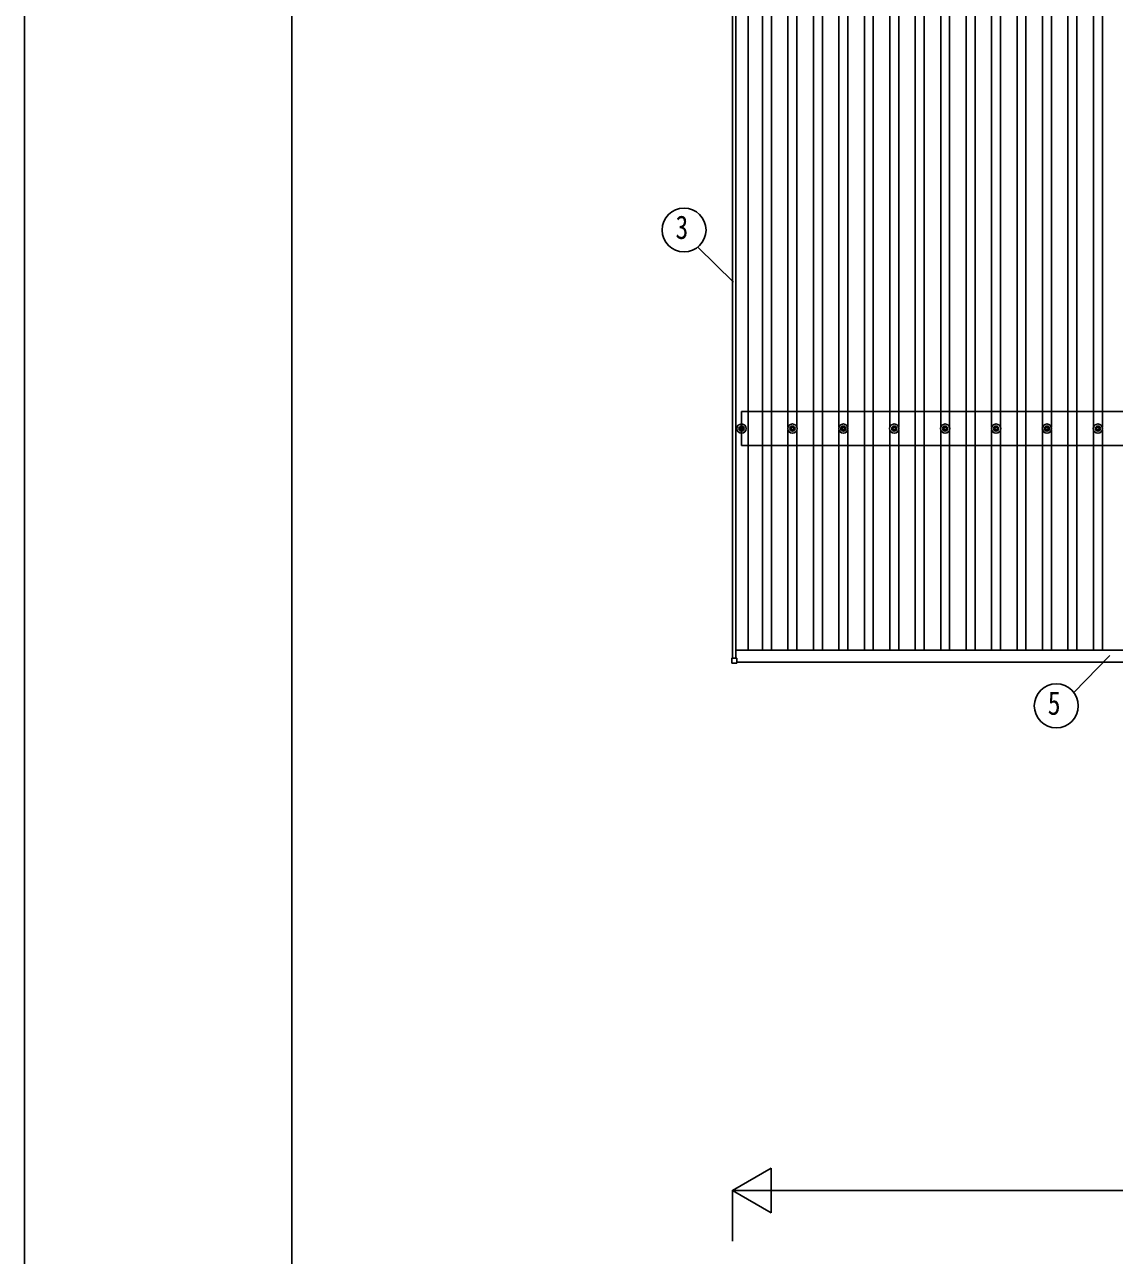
# Model space of a CAD drawing. Units: millimetres, scale not verified. Extents: x -14718 to 14718, y -10395 to 10395.
# Drawn here: x -14718 to -10436, y 720 to 5557 of the extents above; entities that cross this region are included whole.
import ezdxf
from ezdxf.enums import TextEntityAlignment as Align

# ---------------------------------------------------------------- set-up
doc = ezdxf.new("R2010")
doc.units = ezdxf.units.MM
doc.header["$LTSCALE"] = 40
for name, color, linetype in [('0-4_YKK_13', 4, 'Continuous'), ('0-5_YKK_A1', 4, 'Continuous'), ('0-6_YKK_D', 6, 'Continuous'), ('0-7_YKK_ZWAK', 7, 'Continuous')]:
    doc.layers.add(name, color=color, linetype=linetype)
doc.styles.add('ＭＳ ゴシック', font='')
doc.styles.get('ＭＳ ゴシック').set_extended_font_data('MS Gothic')

msp = doc.modelspace()

# ---------------------------------------------------------------- linework, layer by layer
at = {"layer": '0-4_YKK_13'}
for p, q in [((-11910.93, 3971.07), (-11906.51, 3971.07)), ((-11910.93, 3967.57), (-11906.51, 3967.57)), ((-11902.68, 3979.32), (-11902.68, 3974.9)), ((-11899.18, 3979.32), (-11899.18, 3974.9)), ((-11895.35, 3971.07), (-11890.93, 3971.07)), ((-11895.35, 3967.57), (-11890.93, 3967.57)), ((-11710.93, 3971.07), (-11706.51, 3971.07)), ((-11710.93, 3967.57), (-11706.51, 3967.57)), ((-11702.68, 3979.32), (-11702.68, 3974.9)), ((-11699.18, 3979.32), (-11699.18, 3974.9)), ((-11695.35, 3971.07), (-11690.93, 3971.07)), ((-11695.35, 3967.57), (-11690.93, 3967.57)), ((-11510.93, 3971.07), (-11506.51, 3971.07)), ((-11510.93, 3967.57), (-11506.51, 3967.57)), ((-11502.68, 3979.32), (-11502.68, 3974.9)), ((-11499.18, 3979.32), (-11499.18, 3974.9)), ((-11495.35, 3971.07), (-11490.93, 3971.07)), ((-11495.35, 3967.57), (-11490.93, 3967.57)), ((-11310.93, 3971.07), (-11306.51, 3971.07)), ((-11310.93, 3967.57), (-11306.51, 3967.57)), ((-11302.68, 3979.32), (-11302.68, 3974.9)), ((-11299.18, 3979.32), (-11299.18, 3974.9)), ((-11295.35, 3971.07), (-11290.93, 3971.07)), ((-11295.35, 3967.57), (-11290.93, 3967.57)), ((-11110.93, 3971.07), (-11106.51, 3971.07)), ((-11110.93, 3967.57), (-11106.51, 3967.57)), ((-11102.68, 3979.32), (-11102.68, 3974.9)), ((-11099.18, 3979.32), (-11099.18, 3974.9)), ((-11095.35, 3971.07), (-11090.93, 3971.07)), ((-11095.35, 3967.57), (-11090.93, 3967.57)), ((-10910.93, 3971.07), (-10906.51, 3971.07)), ((-10910.93, 3967.57), (-10906.51, 3967.57)), ((-10902.68, 3979.32), (-10902.68, 3974.9)), ((-10899.18, 3979.32), (-10899.18, 3974.9)), ((-10895.35, 3971.07), (-10890.93, 3971.07)), ((-10895.35, 3967.57), (-10890.93, 3967.57)), ((-10710.93, 3971.07), (-10706.51, 3971.07)), ((-10710.93, 3967.57), (-10706.51, 3967.57)), ((-10702.68, 3979.32), (-10702.68, 3974.9)), ((-10699.18, 3979.32), (-10699.18, 3974.9)), ((-10695.35, 3971.07), (-10690.93, 3971.07)), ((-10695.35, 3967.57), (-10690.93, 3967.57)), ((-10510.93, 3971.07), (-10506.51, 3971.07)), ((-10510.93, 3967.57), (-10506.51, 3967.57)), ((-10502.68, 3979.32), (-10502.68, 3974.9)), ((-10499.18, 3979.32), (-10499.18, 3974.9)), ((-10495.35, 3971.07), (-10490.93, 3971.07)), ((-10495.35, 3967.57), (-10490.93, 3967.57)), ((-11902.68, 3963.74), (-11902.68, 3959.32)), ((-11899.18, 3963.74), (-11899.18, 3959.32)), ((-11702.68, 3963.74), (-11702.68, 3959.32)), ((-11699.18, 3963.74), (-11699.18, 3959.32)), ((-11502.68, 3963.74), (-11502.68, 3959.32)), ((-11499.18, 3963.74), (-11499.18, 3959.32)), ((-11302.68, 3963.74), (-11302.68, 3959.32)), ((-11299.18, 3963.74), (-11299.18, 3959.32)), ((-11102.68, 3963.74), (-11102.68, 3959.32)), ((-11099.18, 3963.74), (-11099.18, 3959.32)), ((-10902.68, 3963.74), (-10902.68, 3959.32)), ((-10899.18, 3963.74), (-10899.18, 3959.32)), ((-10702.68, 3963.74), (-10702.68, 3959.32)), ((-10699.18, 3963.74), (-10699.18, 3959.32)), ((-10502.68, 3963.74), (-10502.68, 3959.32)), ((-10499.18, 3963.74), (-10499.18, 3959.32)), ((-11939.23, 3066.42), (-11939.23, 3048.42)), ((-11920.23, 3067.42), (-11938.23, 3067.42)), ((-11919.23, 3048.42), (-11919.23, 3066.42)), ((-11938.23, 3047.42), (-11920.23, 3047.42))]:
    msp.add_line(p, q, dxfattribs=at)
for centre, radius in [((-11900.93, 3969.32), 18.25), ((-11900.93, 3969.32), 10.15), ((-11900.93, 3969.32), 5.85), ((-11900.93, 3969.32), 5.25), ((-11700.93, 3969.32), 18.25), ((-11700.93, 3969.32), 10.15), ((-11700.93, 3969.32), 5.85), ((-11700.93, 3969.32), 5.25), ((-11500.93, 3969.32), 18.25), ((-11500.93, 3969.32), 10.15), ((-11500.93, 3969.32), 5.85), ((-11500.93, 3969.32), 5.25), ((-11300.93, 3969.32), 18.25), ((-11300.93, 3969.32), 10.15), ((-11300.93, 3969.32), 5.85), ((-11300.93, 3969.32), 5.25), ((-11100.93, 3969.32), 18.25), ((-11100.93, 3969.32), 10.15), ((-11100.93, 3969.32), 5.85), ((-11100.93, 3969.32), 5.25), ((-10900.93, 3969.32), 18.25), ((-10900.93, 3969.32), 10.15), ((-10900.93, 3969.32), 5.85), ((-10900.93, 3969.32), 5.25), ((-10700.93, 3969.32), 18.25), ((-10700.93, 3969.32), 10.15), ((-10700.93, 3969.32), 5.85), ((-10700.93, 3969.32), 5.25), ((-10500.93, 3969.32), 18.25), ((-10500.93, 3969.32), 10.15), ((-10500.93, 3969.32), 5.85), ((-10500.93, 3969.32), 5.25)]:
    msp.add_circle(centre, radius, dxfattribs=at)
for centre, start, end in [((-11938.23, 3066.42), 90, 180), ((-11938.23, 3048.42), 180, 270), ((-11920.23, 3066.42), 0, 90), ((-11920.23, 3048.42), 270, 0)]:
    msp.add_arc(centre, 1, start, end, dxfattribs=at)
at = {"layer": '0-5_YKK_A1'}
for p, q in [((-11935.93, 3067.38), (-11935.93, 8465.8)), ((-11923.93, 3067.38), (-11923.93, 8465.8)), ((-11874.43, 8439.71), (-11874.43, 3098.7)), ((-11818.43, 3098.7), (-11818.43, 8439.71)), ((-11783.43, 3098.7), (-11783.43, 8439.71)), ((-11618.43, 3098.7), (-11618.43, 8439.71)), ((-11583.43, 3098.7), (-11583.43, 8439.71)), ((-11418.43, 3098.7), (-11418.43, 8439.71)), ((-11383.43, 3098.7), (-11383.43, 8439.71)), ((-11218.43, 3098.7), (-11218.43, 8439.71)), ((-11183.43, 3098.7), (-11183.43, 8439.71)), ((-11018.43, 3098.7), (-11018.43, 8439.71)), ((-10983.43, 3098.7), (-10983.43, 8439.71)), ((-10818.43, 3098.7), (-10818.43, 8439.71)), ((-10783.43, 3098.7), (-10783.43, 8439.71)), ((-10618.43, 3098.7), (-10618.43, 8439.71)), ((-10583.43, 3098.7), (-10583.43, 8439.71)), ((-11718.43, 3974.5), (-11718.43, 5764.14)), ((-11683.43, 3974.5), (-11683.43, 5764.14)), ((-11518.43, 3974.5), (-11518.43, 5764.14)), ((-11483.43, 3974.5), (-11483.43, 5764.14)), ((-11318.43, 3974.5), (-11318.43, 5764.14)), ((-11283.43, 3974.5), (-11283.43, 5764.14)), ((-11118.43, 3974.5), (-11118.43, 5764.14)), ((-11083.43, 3974.5), (-11083.43, 5764.14)), ((-10918.43, 3974.5), (-10918.43, 5764.14)), ((-10883.43, 3974.5), (-10883.43, 5764.14)), ((-10718.43, 3974.5), (-10718.43, 5764.14)), ((-10683.43, 3974.5), (-10683.43, 5764.14)), ((-10518.43, 3974.5), (-10518.43, 5764.14)), ((-10483.43, 3974.5), (-10483.43, 5764.14)), ((-6500.93, 4036.32), (-11900.93, 4036.32)), ((-11900.93, 3902.32), (-11900.93, 4036.32)), ((-11718.43, 3098.7), (-11718.43, 3964.14)), ((-11683.43, 3098.7), (-11683.43, 3964.14)), ((-11518.43, 3098.7), (-11518.43, 3964.14)), ((-11483.43, 3098.7), (-11483.43, 3964.14)), ((-11318.43, 3098.7), (-11318.43, 3964.14)), ((-11283.43, 3098.7), (-11283.43, 3964.14)), ((-11118.43, 3098.7), (-11118.43, 3964.14)), ((-11083.43, 3098.7), (-11083.43, 3964.14)), ((-10918.43, 3098.7), (-10918.43, 3964.14)), ((-10883.43, 3098.7), (-10883.43, 3964.14)), ((-10718.43, 3098.7), (-10718.43, 3964.14)), ((-10683.43, 3098.7), (-10683.43, 3964.14)), ((-10518.43, 3098.7), (-10518.43, 3964.14)), ((-10483.43, 3098.7), (-10483.43, 3964.14)), ((-6500.93, 3902.32), (-11900.93, 3902.32)), ((-11923.93, 3098.7), (-6477.93, 3098.7)), ((-11919.23, 3050.72), (-6482.63, 3050.72))]:
    msp.add_line(p, q, dxfattribs=at)
at = {"layer": '0-6_YKK_D'}
for p, q in [((-12072.85, 4682.51), (-11933.05, 4544.97)), ((-10595.75, 2932.49), (-10453.83, 3077.04)), ((-11935.93, 974.95), (-11784.38, 1062.45)), ((-11784.38, 887.45), (-11784.38, 1062.45)), ((-11935.93, 774.95), (-11935.93, 975.95)), ((-11935.93, 974.95), (-11784.38, 887.45)), ((-11935.93, 974.95), (-11632.82, 974.95)), ((-11760.93, 974.95), (-6640.93, 974.95))]:
    msp.add_line(p, q, dxfattribs=at)
for centre in [(-12126.82, 4749.98), (-10664.22, 2879.78)]:
    msp.add_circle(centre, 86.4, dxfattribs=at)
at = {"layer": '0-7_YKK_ZWAK'}
msp.add_line((-13667.43, -8837.5), (-13667.43, 9712.5), dxfattribs=at)
msp.add_lwpolyline([(-14717.5, -10395), (14717.5, -10395), (14717.5, 10395), (-14717.5, 10395)], close=True, dxfattribs=at)

# ---------------------------------------------------------------- texts
at = {"layer": '0-6_YKK_D', "style": 'ＭＳ ゴシック', "width": 0.8}
for s, p in [('3', (-12160.42, 4686.98)), ('5', (-10697.82, 2816.78))]:
    msp.add_text(s, height=92.38, dxfattribs=at).set_placement(p, align=Align.BOTTOM_LEFT)

doc.saveas('drawing.dxf')
